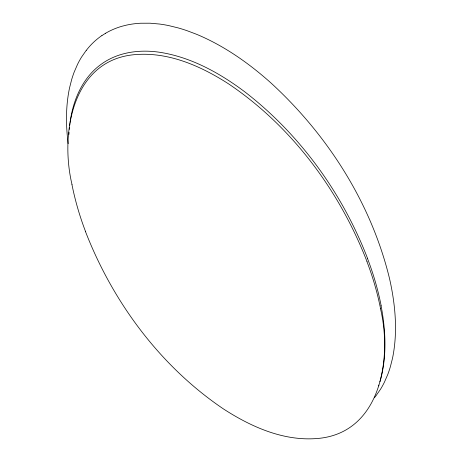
<?xml version="1.0" encoding="UTF-8"?>
<svg xmlns="http://www.w3.org/2000/svg" width="462" height="462" viewBox="0 0 462 462"><rect width="100%" height="100%" fill="white"/><g stroke="black" fill="none" stroke-linecap="round" stroke-linejoin="round"><path stroke-width="0.69" d="M367.047 261.654C339.599 190.87 292.059 126.669 228.811 84.026C201.83 66.615 170.443 52.501 137.647 54.441C72.482 57.796 59.748 133.235 72.037 184.615M68.942 134.407L69.063 132.38M69.294 129.343L69.479 127.391M69.693 125.445L69.929 123.498M70.062 122.528C72.967 100.248 82.588 77.489 101.392 64.131C118.676 51.582 141.337 49.082 161.943 52.639C192.394 57.883 220.079 73.343 244.56 91.661C300.034 134.39 342.533 193.393 367.637 258.616M380.422 380.012C387.041 355.717 385.66 329.972 381.029 305.457M379.937 381.699L380.18 380.855M378.597 385.88L378.88 385.048M86.307 50.254L81.514 57.138A108.195 93.318 10.9 0 0 77.512 64.414L74.22 71.991A137.099 118.249 10.9 0 0 71.604 79.793L69.583 87.751A166.626 143.717 10.9 0 0 68.786 91.782C65.702 108.893 65.985 126.461 68.151 143.665M101.911 35.586L105.648 33.229M85.435 231.462C112.884 302.24 160.424 366.447 223.672 409.084C250.652 426.501 282.039 440.615 314.836 438.675C380.001 435.32 392.735 359.875 380.445 308.495M367.556 258.633A359.858 310.377 10.9 0 1 381.11 305.451M85.51 231.439A359.858 310.383 10.9 0 1 71.962 184.627M366.972 261.677A359.858 310.377 10.9 0 1 380.521 308.489M105.642 33.224A71.212 61.423 10.9 0 1 122.257 26.184L126.738 25.064A77.57 66.903 10.9 0 1 140.639 23.233L150.092 23.204L159.552 24.041A108.206 93.33 10.9 0 1 168.936 25.647L178.17 27.911A137.104 118.255 10.9 0 1 187.231 30.763L196.09 34.107A166.661 143.751 10.9 0 1 200.444 35.949C224.549 46.581 246.442 61.712 266.331 78.886A338.392 291.863 10.9 0 1 271.46 83.42C328.066 135.499 371.356 203.551 389.535 278.632A338.167 291.672 10.9 0 1 390.864 284.771C395.489 307.692 397.337 331.502 393.214 354.654A166.626 143.717 10.9 0 1 392.417 358.679L390.396 366.637A137.099 118.249 10.9 0 1 387.78 374.439L384.494 382.016A108.195 93.318 10.9 0 1 380.486 389.299L375.693 396.182A79.77 68.803 10.9 0 1 374.336 397.799M86.365 50.289A79.77 68.803 10.9 0 1 101.883 35.557"/></g></svg>
